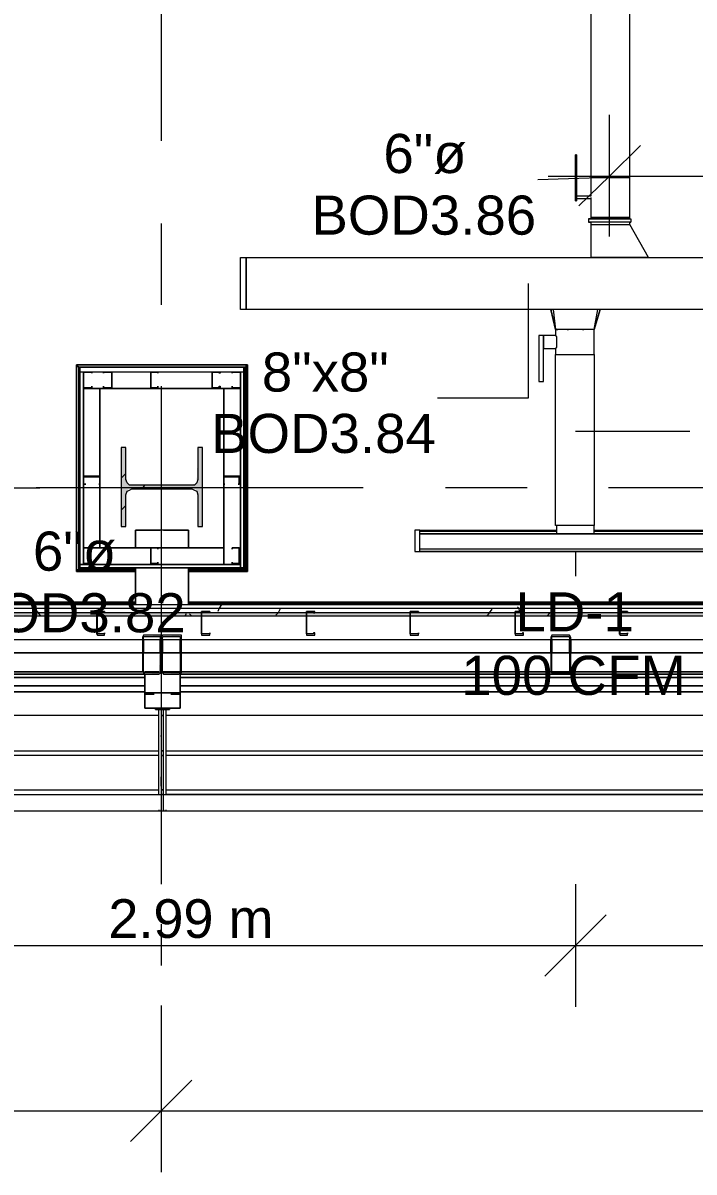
# Model space of a CAD drawing. Header units: metres. Extents: x -2 to 237, y -8 to 52.
# Drawn here: x 24.721 to 27.326, y 7.197 to 11.659 of the extents above; entities that cross this region are included whole.
import ezdxf

# ---------------------------------------------------------------- set-up
doc = ezdxf.new("R2010")
doc.units = ezdxf.units.M
doc.layers.add('HVAC - Ductos', color=5, linetype='Continuous', lineweight=0)
doc.layers.add('PDF4_Text', color=7, linetype='Continuous', lineweight=0)
doc.layers.add('PDF4_Geometry', color=7, linetype='Continuous', lineweight=0, true_color=0xaaaaaa)
doc.layers.add('PDF4_Solid Fills', color=7, linetype='Continuous', lineweight=0, true_color=0xffffff)
doc.styles.add('PDF Helvetica', font='')
doc.styles.get('PDF Helvetica').set_extended_font_data('Helvetica')

msp = doc.modelspace()

# ---------------------------------------------------------------- hatches: boundary and pattern name
at = {"layer": 'PDF4_Solid Fills', "lineweight": 0, "transparency": 33554559}
msp.add_hatch(color=256, dxfattribs=at).paths.add_polyline_path([(25.4182, 9.7028), (25.4182, 10.0098), (25.3999, 10.0098), (25.3953, 9.8769), (25.3862, 9.8678), (25.1341, 9.8632), (25.1341, 9.8678), (25.1295, 9.8724), (25.125, 9.8724), (25.125, 9.886), (25.1204, 9.886), (25.1204, 10.0098), (25.1021, 10.0098), (25.1021, 9.7028), (25.1204, 9.7028), (25.1204, 9.8311), (25.125, 9.8448), (25.1341, 9.8494), (25.3862, 9.8494), (25.3953, 9.8448), (25.3999, 9.8402), (25.3999, 9.7028)])
h = msp.add_hatch(color=256, dxfattribs=at)
h.paths.add_polyline_path([(4.7138, 9.3546), (4.7138, 9.3684), (4.613, 9.3684), (4.613, 9.3546)])
h.paths.add_polyline_path([(51.3915, 9.3684), (51.3915, 9.3546), (52.1978, 9.3546), (52.1978, 9.3684)])
h.paths.add_polyline_path([(52.2024, 9.3684), (52.2024, 9.3546), (54.2275, 9.3546), (54.2275, 9.3684)])
h.paths.add_polyline_path([(54.2321, 9.3684), (54.2321, 9.3546), (56.3763, 9.3546), (56.3763, 9.3684)])
h.paths.add_polyline_path([(49.3618, 9.3684), (49.3618, 9.3546), (51.3869, 9.3546), (51.3869, 9.3684)])
h.paths.add_polyline_path([(47.3321, 9.3684), (47.3321, 9.3546), (49.3572, 9.3546), (49.3572, 9.3684)])
h.paths.add_polyline_path([(46.5212, 9.3684), (46.5212, 9.3546), (47.3275, 9.3546), (47.3275, 9.3684)])
h.paths.add_polyline_path([(44.4915, 9.3684), (44.4915, 9.3546), (46.5166, 9.3546), (46.5166, 9.3684)])
h.paths.add_polyline_path([(42.4619, 9.3684), (42.4619, 9.3546), (44.4869, 9.3546), (44.4869, 9.3684)])
h.paths.add_polyline_path([(41.6509, 9.3684), (41.6509, 9.3546), (42.4573, 9.3546), (42.4573, 9.3684)])
h.paths.add_polyline_path([(39.6212, 9.3684), (39.6212, 9.3546), (41.6463, 9.3546), (41.6463, 9.3684)])
h.paths.add_polyline_path([(36.7806, 9.3684), (36.7806, 9.3546), (39.6167, 9.3546), (39.6167, 9.3684)])
h.paths.add_polyline_path([(34.751, 9.3684), (34.751, 9.3546), (36.776, 9.3546), (36.776, 9.3684)])
h.paths.add_polyline_path([(31.9104, 9.3684), (31.9104, 9.3546), (34.7464, 9.3546), (34.7464, 9.3684)])
h.paths.add_polyline_path([(29.8807, 9.3684), (29.8807, 9.3546), (31.9058, 9.3546), (31.9058, 9.3684)])
h.paths.add_polyline_path([(29.0697, 9.3684), (29.0697, 9.3546), (29.8761, 9.3546), (29.8761, 9.3684)])
h.paths.add_polyline_path([(27.0401, 9.3684), (27.0401, 9.3546), (29.0652, 9.3546), (29.0652, 9.3684)])
h.paths.add_polyline_path([(25.0105, 9.3684), (25.0105, 9.3546), (27.0355, 9.3546), (27.0355, 9.3684)])
h.paths.add_polyline_path([(24.1995, 9.3684), (24.1995, 9.3546), (25.0059, 9.3546), (25.0059, 9.3684)])
h.paths.add_polyline_path([(22.1698, 9.3684), (22.1698, 9.3546), (24.1949, 9.3546), (24.1949, 9.3684)])
h.paths.add_polyline_path([(20.1402, 9.3684), (20.1402, 9.3546), (22.1652, 9.3546), (22.1652, 9.3684)])
h.paths.add_polyline_path([(19.3292, 9.3684), (19.3292, 9.3546), (20.1356, 9.3546), (20.1356, 9.3684)])
h.paths.add_polyline_path([(17.2996, 9.3684), (17.2996, 9.3546), (19.3247, 9.3546), (19.3247, 9.3684)])
h.paths.add_polyline_path([(14.4589, 9.3684), (14.4589, 9.3546), (17.295, 9.3546), (17.295, 9.3684)])
h.paths.add_polyline_path([(12.4293, 9.3684), (12.4293, 9.3546), (14.4543, 9.3546), (14.4543, 9.3684)])
h.paths.add_polyline_path([(9.5887, 9.3684), (9.5887, 9.3546), (12.4247, 9.3546), (12.4247, 9.3684)])
h.paths.add_polyline_path([(7.559, 9.3684), (7.559, 9.3546), (9.5841, 9.3546), (9.5841, 9.3684)])
h.paths.add_polyline_path([(6.7481, 9.3684), (6.7481, 9.3546), (7.5544, 9.3546), (7.5544, 9.3684)])
h.paths.add_polyline_path([(4.7184, 9.3684), (4.7184, 9.3546), (6.7435, 9.3546), (6.7435, 9.3684)])
h = msp.add_hatch(color=256, dxfattribs=at)
h.paths.add_polyline_path([(25.2487, 9.1393), (25.2578, 9.1347), (25.2578, 9.2813), (25.1891, 9.2813), (25.2533, 9.2768)])
h.paths.add_polyline_path([(25.1937, 9.1347), (25.2479, 9.1302), (25.2487, 9.1302), (25.2487, 9.1347), (25.2349, 9.1393), (25.1891, 9.1393)])
h.paths.add_polyline_path([(25.1891, 9.2768), (25.1845, 9.2768), (25.1845, 9.1439)])
h = msp.add_hatch(color=256, dxfattribs=at)
h.paths.add_polyline_path([(25.3311, 9.2722), (25.3311, 9.1347), (25.3357, 9.2722)])
h.paths.add_polyline_path([(25.2624, 9.2722), (25.2579, 9.2722), (25.2579, 9.1393)])
h.paths.add_polyline_path([(25.3357, 9.2768), (25.3357, 9.2813), (25.3311, 9.2813)])
h.paths.add_polyline_path([(25.3265, 9.2768), (25.3265, 9.2813), (25.2624, 9.2813)])
h.paths.add_polyline_path([(25.267, 9.1347), (25.267, 9.1393), (25.2624, 9.1393)])
h.paths.add_polyline_path([(25.267, 9.1347), (25.3256, 9.1302), (25.3265, 9.1302), (25.3265, 9.1347)])
h = msp.add_hatch(color=256, dxfattribs=at)
h.paths.add_polyline_path([(26.7789, 9.2813), (26.8477, 9.2768), (26.8477, 9.2813)])
h.paths.add_polyline_path([(26.7743, 9.2722), (26.7698, 9.2722), (26.7698, 9.1393)])
h.paths.add_polyline_path([(26.7789, 9.1347), (26.8376, 9.1302), (26.8385, 9.1302), (26.8385, 9.1347)])
h.paths.add_polyline_path([(26.8431, 9.1393), (26.8385, 9.1393), (26.8431, 9.1347)])
h.paths.add_polyline_path([(26.8477, 9.2722), (26.8431, 9.2722), (26.8431, 9.1393), (26.8477, 9.2716)])

# ---------------------------------------------------------------- linework, layer by layer
at = {"layer": 'HVAC - Ductos', "lineweight": 0}
for points in [[(26.9256, 12.1449), (26.9256, 11.059), (26.9256, 10.9856), (26.8705, 10.9856)], [(27.0768, 10.8986), (27.0768, 10.9032), (27.0768, 11.059), (27.0722, 11.059), (27.063, 11.059), (27.0538, 11.059), (27.0355, 11.059), (27.0172, 11.059), (26.9988, 11.059), (26.9805, 11.059), (26.9622, 11.059), (26.9439, 11.059), (26.9348, 11.059), (26.9256, 11.059), (26.9348, 11.059), (26.9439, 11.059), (26.9622, 11.059), (26.9805, 11.059), (26.9988, 11.059), (27.0172, 11.059), (27.0355, 11.059), (27.0538, 11.059), (27.063, 11.059), (27.0722, 11.059), (27.0768, 11.059), (27.0768, 12.1449)], [(26.9988, 10.8299), (26.9988, 11.0636), (26.9988, 11.3018)], [(27.118, 11.1827), (26.9988, 11.0636), (26.8797, 10.949)], [(26.8705, 11.1461), (26.866, 11.1461)], [(26.866, 10.9811), (26.866, 10.9765), (26.866, 10.9719), (26.866, 10.9674), (26.866, 10.9719), (26.866, 10.9765), (26.866, 10.9811), (26.866, 11.1323)], [(26.8705, 11.1323), (26.8705, 10.9811), (26.8705, 10.9765), (26.8705, 10.9719), (26.8705, 10.9674), (26.8705, 10.9719), (26.8705, 10.9765)], [(26.9988, 11.059), (26.7194, 11.0499)], [(26.7606, 11.0636), (28.3047, 11.0636), (33.3765, 11.0636), (37.6786, 11.0636)], [(26.8705, 10.9811), (26.8705, 10.9765), (26.9256, 10.9765), (26.9256, 10.9032), (26.9348, 10.9032), (26.9439, 10.9032), (26.9622, 10.9032), (26.9805, 10.9032), (26.9988, 10.9032), (27.0172, 10.9032), (27.0355, 10.9032), (27.0538, 10.9032), (27.063, 10.9032), (27.0722, 10.9032), (27.0768, 10.9032), (27.0722, 10.9032), (27.0768, 10.9032), (27.0722, 10.9032), (27.063, 10.9032), (27.0538, 10.9032), (27.0355, 10.9032), (27.0172, 10.9032), (26.9988, 10.9032), (26.9805, 10.9032), (26.9622, 10.9032), (26.9439, 10.9032), (26.9348, 10.9032), (26.9256, 10.9032), (26.9256, 10.8986), (26.9348, 10.8986), (26.9439, 10.8986), (26.9622, 10.8986), (26.9805, 10.8986), (26.9988, 10.8986), (27.0172, 10.8986), (27.0355, 10.8986), (27.0538, 10.8986), (27.063, 10.8986), (27.0722, 10.8986), (27.0768, 10.8986), (27.0722, 10.8986), (27.0768, 10.8986), (27.0814, 10.8986), (27.0814, 10.8849), (27.0768, 10.8849), (27.0722, 10.8849), (27.0584, 10.8849), (27.0401, 10.8849), (27.0218, 10.8849), (26.9988, 10.8849), (26.9759, 10.8849), (26.9576, 10.8849), (26.9393, 10.8849), (26.9302, 10.8849), (26.921, 10.8849), (26.9164, 10.8849), (26.921, 10.8849), (26.9256, 10.8849), (26.9256, 10.8757), (26.9348, 10.8757), (26.9439, 10.8757), (26.9622, 10.8757), (26.9805, 10.8757), (26.9988, 10.8757), (27.0172, 10.8757), (27.0355, 10.8757), (27.0538, 10.8757), (27.063, 10.8757), (27.0722, 10.8757), (27.0768, 10.8757), (27.0768, 10.8849), (27.0722, 10.8849), (27.063, 10.8849), (27.0538, 10.8849)], [(26.9256, 10.9811), (26.9256, 10.9765)], [(26.866, 10.9674), (26.8705, 10.9674)], [(26.9164, 10.8986), (26.9164, 10.8849)], [(26.9256, 10.8986), (26.921, 10.8986), (26.9164, 10.8986), (26.921, 10.8986), (26.9302, 10.8986), (26.9393, 10.8986), (26.9576, 10.8986), (26.9759, 10.8986), (26.9988, 10.8986), (27.0218, 10.8986), (27.0401, 10.8986), (27.0584, 10.8986), (27.0722, 10.8986), (27.0768, 10.8986), (27.0814, 10.8986)], [(26.9256, 10.8757), (26.9256, 10.7474), (26.9302, 10.7474), (26.9439, 10.7474), (26.9714, 10.7474), (26.9988, 10.7474), (27.0768, 10.7474), (27.1042, 10.7474), (27.1272, 10.7474), (27.1454, 10.7474), (27.15, 10.7474), (27.0768, 10.8757)], [(26.9348, 10.8849), (26.9302, 10.8849)], [(26.9439, 10.8849), (26.9393, 10.8849)], [(27.0401, 10.8849), (27.0355, 10.8849), (27.0172, 10.8849), (26.9988, 10.8849), (26.9805, 10.8849), (26.9622, 10.8849), (26.9576, 10.8849)], [(26.9668, 10.8757), (26.9714, 10.8757)], [(27.0264, 10.8757), (27.031, 10.8757)], [(27.0768, 10.8849), (27.0814, 10.8849)], [(27.15, 10.7474), (27.1454, 10.7474), (27.1272, 10.7474), (27.1042, 10.7474), (27.0768, 10.7474), (26.9988, 10.7474), (26.9714, 10.7474), (26.9439, 10.7474), (26.9302, 10.7474), (26.9256, 10.7474)], [(26.6827, 10.6467), (26.6827, 10.2022), (26.3299, 10.2022)], [(26.8477, 10.5458), (26.8431, 10.5458), (26.8293, 10.5458), (26.8201, 10.5458), (26.8156, 10.5458), (26.811, 10.5458), (26.7927, 10.5458), (26.7789, 10.5458), (26.7881, 10.468)], [(26.9348, 10.5458), (26.921, 10.5458), (26.9118, 10.5458), (26.9072, 10.5458), (26.8981, 10.5458), (26.8843, 10.5458), (26.8797, 10.5458), (26.8751, 10.5458), (26.8523, 10.5458)], [(26.9393, 10.468), (26.953, 10.5458), (26.9485, 10.5458), (26.9393, 10.5458)], [(26.9622, 10.5458), (26.9393, 10.468), (26.9622, 10.5458)], [(26.7927, 10.468), (26.7973, 10.468), (26.7927, 10.468), (26.7881, 10.468), (26.7881, 10.445), (26.7423, 10.445), (26.724, 10.445), (26.724, 10.2663), (26.7423, 10.2663), (26.7423, 10.445), (26.7423, 10.4404), (26.7423, 10.4358), (26.7423, 10.4313), (26.7423, 10.4267), (26.7423, 10.4176), (26.7423, 10.413), (26.7423, 10.4084), (26.7423, 10.3992), (26.7423, 10.3946), (26.7881, 10.3946), (26.7881, 10.3718), (26.7927, 10.3718), (26.7973, 10.3718), (26.811, 10.3718), (26.8293, 10.3718), (26.8477, 10.3718), (26.866, 10.3718), (26.8843, 10.3718), (26.9026, 10.3718), (26.921, 10.3718), (26.9302, 10.3718), (26.9393, 10.3718), (26.9393, 9.7074), (26.9302, 9.7074), (26.9164, 9.7074), (26.9026, 9.7074), (26.8843, 9.7074), (26.866, 9.7074), (26.8477, 9.7074), (26.8293, 9.7074), (26.811, 9.7074), (26.8019, 9.7074), (26.7927, 9.7074), (26.7927, 9.6754), (26.8019, 9.6754), (26.811, 9.6754), (26.8293, 9.6754), (26.8477, 9.6754), (26.866, 9.6754), (26.8843, 9.6754), (26.9026, 9.6754), (26.9164, 9.6754), (26.9302, 9.6754), (26.9393, 9.6754), (26.9393, 9.7074), (26.9302, 9.7074), (26.921, 9.7074), (26.9026, 9.7074), (26.8843, 9.7074), (26.866, 9.7074), (26.8477, 9.7074), (26.8293, 9.7074), (26.811, 9.7074), (26.7973, 9.7074), (26.7927, 9.7074), (26.7881, 9.7074), (26.7881, 10.3718), (26.7927, 10.3718), (26.7973, 10.3718), (26.811, 10.3718), (26.8293, 10.3718), (26.8477, 10.3718), (26.866, 10.3718), (26.8843, 10.3718), (26.9026, 10.3718), (26.921, 10.3718), (26.9302, 10.3718), (26.9393, 10.3718), (26.9393, 10.468), (26.9348, 10.468), (26.9302, 10.468), (26.921, 10.468), (26.9026, 10.468), (26.8843, 10.468), (26.866, 10.468), (26.8477, 10.468), (26.8293, 10.468), (26.811, 10.468), (26.7973, 10.468)], [(26.7881, 10.445), (26.7927, 10.4404), (26.7927, 10.4313), (26.7927, 10.4221), (26.7927, 10.413), (26.7927, 10.4084), (26.7927, 10.3992), (26.7881, 10.3946)], [(26.866, 10.0739), (27.3104, 10.0739)], [(24.5523, 9.854), (24.314, 9.854), (24.5523, 9.854), (24.7859, 9.854)], [(26.2612, 9.657), (26.2612, 9.6662), (26.2612, 9.6845), (26.2612, 9.6891), (26.7927, 9.6891)], [(26.7927, 9.6845), (26.2612, 9.6845)], [(26.9393, 9.6891), (27.4708, 9.6891), (27.4708, 9.6845), (27.4708, 9.6662), (27.4708, 9.657)], [(27.4708, 9.6845), (26.9393, 9.6845)], [(26.2612, 9.6616), (26.2612, 9.6662), (26.2612, 9.6708)], [(27.4708, 9.6341), (27.4708, 9.6249), (27.4708, 9.6066), (26.2612, 9.6066), (27.4708, 9.6066)], [(26.2612, 9.6066), (26.2612, 9.6249), (26.2612, 9.6341)], [(26.2612, 9.6203), (26.2612, 9.6249), (26.2612, 9.6295)], [(26.866, 9.6066), (26.866, 9.5104)]]:
    msp.add_lwpolyline(points, dxfattribs=at)
for points in [[(26.866, 11.1323), (26.866, 11.1369), (26.866, 11.1415), (26.866, 11.1461), (26.866, 11.1415), (26.866, 11.1369)], [(26.8705, 11.1323), (26.8705, 11.1369), (26.8705, 11.1415), (26.8705, 11.1461), (26.8705, 11.1415), (26.8705, 11.1369)], [(25.5877, 10.7474), (25.5877, 10.5458), (25.5648, 10.5458), (25.5648, 10.7474)], [(25.5877, 10.7474), (27.9747, 10.7474), (27.9747, 10.5458), (25.5877, 10.5458)], [(26.7743, 10.5458), (26.7698, 10.5458), (26.7881, 10.468), (26.7698, 10.5458)], [(26.9622, 10.5458), (26.9576, 10.5458)], [(26.8339, 10.468), (26.8385, 10.468)], [(26.8935, 10.468), (26.8981, 10.468)], [(26.2429, 9.6066), (26.2612, 9.6066), (26.2612, 9.6891), (26.2429, 9.6891)], [(26.2612, 9.6754), (27.4708, 9.6754), (26.2612, 9.6754), (27.4708, 9.6754), (27.4708, 9.6157), (26.2612, 9.6157)]]:
    msp.add_lwpolyline(points, close=True, dxfattribs=at)
at = {"layer": 'HVAC - Ductos', "color": 252, "lineweight": 0, "true_color": 0x939598}
for points in [[(26.866, 8.3146), (26.866, 8.0763), (26.866, 7.8381)], [(26.9851, 8.1954), (26.866, 8.0763), (26.7469, 7.9572)], [(6.6289, 8.0763), (17.4508, 8.0763), (19.4621, 8.0763), (21.7666, 8.0763), (23.8742, 8.0763), (26.866, 8.0763), (29.0606, 8.0763), (31.5576, 8.0763), (33.6377, 8.0763), (35.704, 8.0763), (38.6683, 8.0763), (40.7575, 8.0763), (43.1582, 8.0763), (45.165, 8.0763), (47.9644, 8.0763), (49.9391, 8.0763), (52.3582, 8.0763), (54.7452, 8.0763), (56.0876, 8.0763)], [(25.2579, 7.6732), (25.2579, 7.4349), (25.2579, 7.1967)], [(25.377, 7.554), (25.2579, 7.4349), (25.1387, 7.3158)], [(6.6289, 7.4349), (16.0625, 7.4349), (25.2579, 7.4349), (37.4404, 7.4349), (46.6541, 7.4349), (56.0876, 7.4349)]]:
    msp.add_lwpolyline(points, dxfattribs=at)
at = {"layer": 'PDF4_Geometry', "lineweight": 0}
for points in [[(25.2579, 12.4701), (25.2579, 11.201)], [(25.2579, 10.8803), (25.2579, 10.5641)], [(24.9417, 10.3214), (24.9417, 9.5425), (24.9417, 10.3214)], [(25.5786, 10.3214), (24.9417, 10.3214), (25.5786, 10.3214)], [(25.5786, 9.5425), (25.5786, 10.3214), (25.5786, 9.5425)], [(25.5831, 9.5379), (25.5831, 10.3214)], [(25.5831, 9.5379), (25.5831, 10.3214)], [(25.2579, 10.248), (25.2579, 8.791)], [(31.3056, 9.9777), (31.3056, 9.4005), (25.3632, 9.4005), (31.3056, 9.4005), (25.3632, 9.4005), (31.3056, 9.4005), (25.3632, 9.4005), (31.3056, 9.4005), (25.3632, 9.4005), (31.3056, 9.4005)], [(25.1021, 9.8906), (25.1204, 9.909)], [(25.1845, 9.8494), (25.1937, 9.8632)], [(26.0413, 9.854), (24.7722, 9.854)], [(26.6781, 9.854), (26.362, 9.854)], [(28.2634, 9.854), (26.9943, 9.854)], [(25.1021, 9.767), (25.1204, 9.7853)], [(25.2808, 9.6891), (25.2762, 9.6891), (25.2716, 9.6891), (25.267, 9.6891), (25.2716, 9.6891), (25.2762, 9.6891), (25.2808, 9.6891), (25.3632, 9.6891), (25.1571, 9.6891), (25.2395, 9.6891), (25.2441, 9.6891), (25.2487, 9.6891), (25.2533, 9.6891), (25.2487, 9.6891), (25.2441, 9.6891), (25.2395, 9.6891)], [(25.3632, 9.6203), (25.3632, 9.6891), (25.3632, 9.6203)], [(24.9417, 9.5425), (25.5786, 9.5425), (24.9417, 9.5425)], [(4.613, 9.4005), (56.3763, 9.4005)], [(4.613, 9.3867), (56.3763, 9.3867)], [(16.1633, 9.4005), (25.1571, 9.4005)], [(16.1633, 9.4005), (25.1571, 9.4005)], [(25.1571, 9.4005), (16.1633, 9.4005)], [(16.1633, 9.4005), (25.1571, 9.4005)], [(25.1571, 9.4005), (16.1633, 9.4005)], [(16.1633, 9.4005), (25.1571, 9.4005)], [(16.1633, 9.4005), (25.1571, 9.4005)], [(25.1571, 9.4005), (16.1633, 9.4005)], [(25.0059, 9.3684), (24.6027, 9.3684), (24.1995, 9.3684)], [(27.0355, 9.3546), (26.6323, 9.3546), (26.2245, 9.3546), (25.8214, 9.3546), (25.4136, 9.3546), (25.0105, 9.3546), (24.6027, 9.3546), (24.1995, 9.3546)], [(27.0355, 9.3684), (26.6323, 9.3684), (26.2245, 9.3684), (25.8214, 9.3684), (25.4136, 9.3684), (25.0105, 9.3684)], [(29.0652, 9.3684), (28.662, 9.3684), (28.2542, 9.3684), (27.8511, 9.3684), (27.4433, 9.3684), (27.0401, 9.3684)], [(29.0652, 9.3546), (28.662, 9.3546), (28.2542, 9.3546), (27.8511, 9.3546), (27.4433, 9.3546), (27.0401, 9.3546)], [(56.3763, 9.263), (4.613, 9.263)], [(25.1845, 9.263), (25.1845, 9.2126)], [(25.1891, 9.263), (25.1891, 9.2126)], [(25.2533, 9.2126), (25.2533, 9.263)], [(25.2624, 9.263), (25.2624, 9.2126)], [(25.3311, 9.2126), (25.3311, 9.263)], [(25.3357, 9.2126), (25.3357, 9.263)], [(26.7698, 9.2126), (26.7698, 9.263)], [(26.7743, 9.263), (26.7743, 9.2126)], [(26.8431, 9.2126), (26.8431, 9.263)], [(26.8477, 9.263), (26.8477, 9.2126)], [(25.2533, 9.1347), (25.2624, 9.1347), (25.2533, 9.1347)], [(25.2533, 9.1347), (25.2624, 9.1347), (25.2533, 9.1347)], [(26.7469, 9.0614), (26.8201, 9.0614)], [(22.1836, 8.9927), (22.1698, 8.9927), (22.2202, 8.9927), (22.2248, 8.9927), (22.2248, 8.9973), (22.2248, 8.9927), (22.2202, 8.9927), (22.1698, 8.9927), (22.1836, 8.9927), (22.1928, 8.9927), (22.1973, 8.9927), (22.211, 8.9927), (22.211, 8.6628), (25.2487, 8.6628), (25.2487, 8.9927)], [(22.1973, 8.6628), (22.1928, 8.6628), (22.1928, 8.6445), (22.1928, 8.6307), (22.1928, 8.6169), (22.1928, 8.6078), (22.1928, 8.6032), (22.1928, 8.5986), (25.267, 8.5986), (25.267, 8.6032), (25.267, 8.6078), (25.267, 8.6169), (25.267, 8.6307), (25.267, 8.6445), (25.267, 8.6628), (25.267, 8.9927), (25.2579, 8.9927), (25.2579, 8.6628)], [(25.2487, 8.9697), (22.211, 8.9697)], [(25.2579, 8.9927), (25.2487, 8.9927), (25.2349, 8.9927), (25.2899, 8.9927), (25.2349, 8.9927), (25.2487, 8.9927), (25.2579, 8.9927), (25.267, 8.9927)], [(25.2441, 8.9927), (25.2349, 8.9927), (25.2441, 8.9927)], [(25.2441, 8.9927), (25.2349, 8.9927), (25.2441, 8.9927)], [(25.267, 8.6628), (25.2579, 8.6628), (25.2579, 8.6445), (25.2579, 8.6307), (25.2579, 8.6169), (25.2579, 8.6078), (25.2579, 8.6032), (25.2579, 8.5986), (28.3138, 8.5986), (28.3138, 8.6032), (28.3138, 8.6078), (28.3138, 8.6169), (28.3138, 8.6307), (28.3138, 8.6445), (28.3138, 8.6628), (28.3138, 8.9927), (28.3093, 8.9927), (28.2955, 8.9927), (28.3093, 8.9927), (28.3138, 8.9927), (28.3229, 8.9927)], [(28.3001, 8.6628), (25.2762, 8.6628), (25.2762, 8.9927), (25.2854, 8.9927), (25.2808, 8.9927), (25.2854, 8.9927), (25.2762, 8.9927), (25.2624, 8.9927), (25.2762, 8.9927)], [(28.3001, 8.9697), (25.2762, 8.9697)], [(25.2579, 8.8873), (25.2579, 8.8918)], [(22.211, 8.8323), (25.2487, 8.8323)], [(25.2487, 8.814), (22.211, 8.814)], [(25.2579, 8.791), (25.2579, 8.3146)], [(25.2762, 8.8323), (28.3001, 8.8323)], [(28.3001, 8.814), (25.2762, 8.814)], [(25.2579, 8.6948), (25.2579, 8.7315)], [(12.9974, 8.6628), (16.0671, 8.6628), (16.0625, 8.6628), (19.1322, 8.6628), (19.1276, 8.6628), (22.1973, 8.6628), (22.1928, 8.6628), (25.267, 8.6628), (25.2579, 8.6628), (28.3138, 8.6628), (28.3093, 8.6628), (31.3606, 8.6628), (31.356, 8.6628), (34.4119, 8.6628), (34.4073, 8.6628), (37.4587, 8.6628)], [(22.211, 8.6812), (25.2487, 8.6812)], [(25.2762, 8.6812), (28.3001, 8.6812)], [(25.2487, 8.6032), (25.2487, 8.5986), (25.2579, 8.5986), (25.2579, 8.6032)], [(25.267, 8.6032), (25.267, 8.5986), (25.2762, 8.5986), (25.2762, 8.6032)]]:
    msp.add_lwpolyline(points, dxfattribs=at)
for points in [[(24.9417, 10.3214), (24.9417, 9.5425), (24.9417, 9.6203), (24.9417, 10.2389), (24.9417, 10.3214), (25.5786, 10.3214), (25.5786, 9.5425), (25.3632, 9.5425), (25.5786, 9.5425), (25.5006, 9.5425), (24.9417, 9.5425), (24.9417, 10.3214), (24.9371, 10.3214), (24.9326, 10.3259), (24.9326, 10.3305), (24.928, 10.3305), (25.5923, 10.3305), (25.5877, 10.3305), (25.5877, 10.3259), (25.5831, 10.3214), (25.5786, 10.3214), (24.9417, 10.3214), (24.9371, 10.3214), (24.9326, 10.3259), (24.9371, 10.3214), (24.9417, 10.3214), (25.5786, 10.3214), (24.9417, 10.3214), (24.9417, 9.5425), (25.1571, 9.5425), (24.9417, 9.5425), (24.9417, 10.3214), (24.9371, 10.3214), (24.9326, 10.3259), (24.9326, 10.3305), (24.928, 10.3305), (24.928, 9.5287), (24.928, 10.3305), (24.928, 9.5333), (25.1571, 9.5333), (24.928, 9.5333), (24.9326, 9.5333), (24.9371, 9.5379), (24.9371, 10.3214), (25.5831, 10.3214), (24.9371, 10.3214), (24.9371, 9.5379), (24.9371, 10.3214), (24.9371, 9.5379), (25.1571, 9.5379), (24.9371, 9.5379), (24.9326, 9.5333), (24.928, 9.5333), (24.928, 10.3305), (24.9326, 10.3305), (24.928, 10.3305), (25.5923, 10.3305), (25.5877, 10.3305), (25.5877, 10.3259), (25.5831, 10.3214), (25.5786, 10.3214)], [(24.9326, 10.3305), (25.5877, 10.3305), (25.5877, 9.5333), (25.3632, 9.5333), (25.5877, 9.5333), (25.5877, 10.3305)], [(24.9371, 10.3214), (25.5831, 10.3214)], [(25.5786, 10.303), (24.9417, 10.303), (24.9417, 10.3214), (25.5786, 10.3214)], [(25.5786, 10.3214), (25.5831, 10.3214), (25.5877, 10.3259), (25.5831, 10.3214), (25.5786, 10.3214), (25.5786, 9.5425), (25.5831, 9.5379), (25.5877, 9.5333), (25.5877, 9.5287), (25.5923, 9.5287), (25.5923, 10.3305), (25.5923, 9.5287), (25.5877, 9.5287), (25.5877, 9.5333), (25.5831, 9.5379), (25.5786, 9.5425)], [(25.5786, 9.5425), (25.5786, 10.2389), (25.5786, 10.3214)], [(25.5831, 10.3214), (25.5831, 9.5379)], [(24.9554, 10.303), (24.9417, 10.303), (24.9417, 9.5562), (24.9554, 9.5562)], [(24.96, 10.2389), (24.9554, 10.2389), (24.9554, 10.2434), (24.9554, 10.303), (24.96, 10.303), (24.9875, 10.303), (24.9875, 10.2984), (24.9875, 10.303), (24.96, 10.303), (24.9554, 10.303), (24.9554, 10.2434), (24.96, 10.2434), (24.9875, 10.2434), (24.9875, 10.248), (24.9875, 10.2389)], [(25.5648, 10.2389), (25.5006, 10.2389), (25.5006, 9.6203), (25.5006, 10.2389), (25.5648, 10.2389), (25.5648, 10.303), (24.9554, 10.303), (24.9554, 10.2389), (25.0196, 10.2389), (25.5006, 10.2389), (25.0196, 10.2389), (25.0196, 9.6203), (24.9554, 9.6203), (25.0196, 9.6203), (25.0196, 10.2389), (24.9554, 10.2389), (24.9554, 9.6203), (24.9554, 9.5562), (25.5006, 9.5562), (25.5648, 9.5562)], [(25.0333, 10.248), (25.0333, 10.2434), (25.0608, 10.2434), (25.0654, 10.2434), (25.0654, 10.303), (25.0608, 10.303), (25.0333, 10.303), (25.0333, 10.2984), (25.0333, 10.303), (25.0608, 10.303), (25.0654, 10.303), (25.0654, 10.2434), (25.0654, 10.2389), (25.0608, 10.2389), (25.0333, 10.2389)], [(25.2166, 10.2389), (25.2166, 10.2434), (25.2166, 10.303), (25.2441, 10.303), (25.2441, 10.2984), (25.2441, 10.303), (25.2166, 10.303), (25.2166, 10.2434), (25.2441, 10.2434), (25.2441, 10.248), (25.2441, 10.2389)], [(25.4548, 10.2389), (25.4548, 10.2434), (25.4548, 10.303), (25.4869, 10.303), (25.4869, 10.2984), (25.4824, 10.2984), (25.4824, 10.303), (25.4548, 10.303), (25.4548, 10.2434), (25.4824, 10.2434), (25.4824, 10.248), (25.4869, 10.248), (25.4869, 10.2389)], [(25.5328, 10.248), (25.5328, 10.2434), (25.5603, 10.2434), (25.5648, 10.2434), (25.5648, 10.303), (25.5603, 10.303), (25.5328, 10.303), (25.5328, 10.2984), (25.5328, 10.303), (25.5603, 10.303), (25.5648, 10.303), (25.5648, 10.2434), (25.5648, 10.2389), (25.5603, 10.2389), (25.5328, 10.2389)], [(25.5648, 9.5425), (25.5786, 9.5425), (25.5786, 10.303), (25.5648, 10.303)], [(25.4182, 9.7028), (25.4182, 10.0098), (25.3999, 10.0098), (25.3999, 9.886), (25.3953, 9.8724), (25.3862, 9.8632), (25.377, 9.8632), (25.1433, 9.8632), (25.1341, 9.8632), (25.125, 9.8724), (25.1204, 9.886), (25.1204, 10.0098), (25.1021, 10.0098), (25.1021, 9.7028), (25.1204, 9.7028), (25.1204, 9.8265), (25.125, 9.8402), (25.1341, 9.8448), (25.1433, 9.8494), (25.377, 9.8494), (25.3862, 9.8448), (25.3953, 9.8402), (25.3999, 9.8265), (25.3999, 9.7028)], [(24.9554, 9.8952), (24.9554, 9.8998), (24.96, 9.8998), (25.0196, 9.8998), (25.0196, 9.8952), (25.0196, 9.8678), (25.015, 9.8678), (25.0196, 9.8678), (25.0196, 9.8952), (24.96, 9.8952), (24.9554, 9.8952), (24.9554, 9.8678)], [(24.9646, 9.8678), (24.9554, 9.8678)], [(25.5006, 9.8952), (25.5006, 9.8998), (25.5603, 9.8998), (25.5648, 9.8952), (25.5648, 9.8678), (25.5557, 9.8678), (25.5603, 9.8678), (25.5603, 9.8952), (25.5006, 9.8952), (25.5006, 9.8678)], [(25.5052, 9.8678), (25.5006, 9.8678)], [(25.1571, 9.6203), (25.1571, 9.6891)], [(24.96, 9.5562), (24.9554, 9.5562), (24.9554, 9.5608), (24.9554, 9.6203), (24.96, 9.6203), (24.9875, 9.6203), (24.9875, 9.6157), (24.9875, 9.6203), (24.96, 9.6203), (24.9554, 9.6203), (24.9554, 9.5608), (24.96, 9.5608), (24.9875, 9.5608), (24.9875, 9.5653), (24.9875, 9.5562)], [(25.5006, 9.5562), (25.5006, 9.6203), (25.0196, 9.6203), (25.5006, 9.6203)], [(25.2166, 9.5562), (25.2166, 9.5608), (25.2166, 9.6203), (25.2441, 9.6203), (25.2441, 9.6157), (25.2441, 9.6203), (25.2166, 9.6203), (25.2166, 9.5608), (25.2441, 9.5608), (25.2441, 9.5653), (25.2441, 9.5562)], [(25.5328, 9.5653), (25.5328, 9.5608), (25.5603, 9.5608), (25.5603, 9.6203), (25.5328, 9.6203), (25.5328, 9.6157), (25.5328, 9.6203), (25.5603, 9.6203), (25.5648, 9.6203), (25.5648, 9.5608), (25.5603, 9.5562), (25.5328, 9.5562)], [(24.9417, 9.5562), (24.9417, 9.5425), (25.5648, 9.5425), (25.5648, 9.5562)], [(25.1571, 9.5425), (24.9417, 9.5425), (24.9371, 9.5425), (24.9371, 9.5379), (24.9326, 9.5333), (24.928, 9.5333), (24.928, 9.5287), (25.1571, 9.5287), (24.928, 9.5287), (24.928, 9.5333), (24.9326, 9.5333), (24.9371, 9.5379), (24.9371, 9.5425), (24.9417, 9.5425)], [(24.9371, 9.5425), (24.9417, 9.5425)], [(25.1571, 9.5379), (24.9371, 9.5379)], [(25.1571, 9.4005), (25.1571, 9.5425)], [(25.3632, 9.4005), (25.3632, 9.5425)], [(25.5786, 9.5425), (25.3632, 9.5425), (25.5786, 9.5425), (25.5786, 9.5379)], [(25.5831, 9.5379), (25.3632, 9.5379), (25.5831, 9.5379), (25.3632, 9.5379), (25.5831, 9.5379), (25.5877, 9.5333)], [(25.5877, 9.5287), (25.3632, 9.5287)], [(16.1633, 9.4096), (25.1571, 9.4096)], [(16.1633, 9.4096), (25.1571, 9.4096)], [(16.1633, 9.405), (25.1571, 9.405)], [(25.0379, 9.3729), (25.0105, 9.3729), (25.0059, 9.3729), (25.0059, 9.2859), (25.0105, 9.2813), (25.0379, 9.2813), (25.0379, 9.2904), (25.0379, 9.2859), (25.0105, 9.2859), (25.0105, 9.3729), (25.0379, 9.3729), (25.0379, 9.3684)], [(25.3632, 9.4096), (31.3056, 9.4096)], [(25.3632, 9.4096), (31.3056, 9.4096)], [(25.3632, 9.405), (31.3056, 9.405)], [(25.4457, 9.3729), (25.4136, 9.3729), (25.4136, 9.2859), (25.4136, 9.2813), (25.4457, 9.2813), (25.4457, 9.2904), (25.4457, 9.2859), (25.4136, 9.2859), (25.4136, 9.3729), (25.4457, 9.3729), (25.4457, 9.3684)], [(25.8535, 9.3729), (25.8214, 9.3729), (25.8214, 9.2859), (25.8214, 9.2813), (25.8535, 9.2813), (25.8535, 9.2904), (25.8489, 9.2904), (25.8489, 9.2859), (25.8214, 9.2859), (25.8214, 9.3729), (25.8489, 9.3729), (25.8489, 9.3684), (25.8535, 9.3684)], [(26.2567, 9.3729), (26.2291, 9.3729), (26.2245, 9.3729), (26.2245, 9.2859), (26.2245, 9.2813), (26.2291, 9.2813), (26.2567, 9.2813), (26.2567, 9.2904), (26.2567, 9.2859), (26.2291, 9.2859), (26.2245, 9.2859), (26.2245, 9.3729), (26.2291, 9.3729), (26.2567, 9.3729), (26.2567, 9.3684)], [(26.6644, 9.3729), (26.6323, 9.3729), (26.6323, 9.2859), (26.6323, 9.2813), (26.6644, 9.2813), (26.6644, 9.2904), (26.6599, 9.2904), (26.6599, 9.2859), (26.6323, 9.2859), (26.6323, 9.3729), (26.6599, 9.3729), (26.6599, 9.3684), (26.6644, 9.3684)], [(27.0676, 9.3729), (27.0401, 9.3729), (27.0355, 9.3729), (27.0355, 9.2859), (27.0401, 9.2813), (27.0676, 9.2813), (27.0676, 9.2904), (27.0676, 9.2859), (27.0401, 9.2859), (27.0401, 9.3729), (27.0676, 9.3729), (27.0676, 9.3684)], [(25.2487, 9.2813), (25.1937, 9.2813), (25.1891, 9.2813), (25.1845, 9.2722), (25.1845, 9.1439), (25.1891, 9.1347), (25.1937, 9.1301), (25.2487, 9.1301), (25.2579, 9.1347), (25.2579, 9.1439), (25.2579, 9.2722), (25.2579, 9.2813)], [(25.267, 9.1301), (25.3265, 9.1301), (25.3357, 9.1347), (25.3357, 9.1393), (25.3357, 9.2722), (25.3357, 9.2813), (25.3265, 9.2813), (25.267, 9.2813), (25.2624, 9.2813), (25.2579, 9.2722), (25.2579, 9.1393), (25.2624, 9.1347)], [(26.8477, 9.2722), (26.8431, 9.2813), (26.8385, 9.2813), (26.7789, 9.2813), (26.7743, 9.2813), (26.7698, 9.2722), (26.7698, 9.1393), (26.7743, 9.1347), (26.7789, 9.1301), (26.8385, 9.1301), (26.8431, 9.1347), (26.8477, 9.1393)], [(25.1891, 9.2722), (25.1891, 9.2768), (25.1937, 9.2768), (25.2487, 9.2768), (25.2533, 9.2768), (25.2533, 9.2722), (25.2533, 9.1439), (25.2533, 9.1393), (25.2487, 9.1347), (25.1937, 9.1347), (25.1891, 9.1393), (25.1891, 9.1439)], [(25.3311, 9.1393), (25.3311, 9.1347), (25.3265, 9.1347), (25.267, 9.1347), (25.2624, 9.1393), (25.2624, 9.2722), (25.267, 9.2768), (25.3265, 9.2768), (25.3311, 9.2768), (25.3311, 9.2722)], [(26.7789, 9.2768), (26.8385, 9.2768), (26.8431, 9.2722), (26.8431, 9.1393), (26.8385, 9.1347), (26.7789, 9.1347), (26.7743, 9.1347), (26.7743, 9.1393), (26.7743, 9.2722), (26.7743, 9.2768)], [(23.7642, 9.2126), (25.1845, 9.2126)], [(25.1891, 9.2126), (25.2533, 9.2126)], [(25.3311, 9.2126), (25.2624, 9.2126)], [(26.7698, 9.2126), (25.3357, 9.2126)], [(26.7835, 9.2126), (26.8431, 9.2126), (26.7835, 9.2126), (26.7743, 9.2126)], [(26.8477, 9.2126), (28.2817, 9.2126)], [(25.1937, 9.1301), (23.7276, 9.1301)], [(25.1937, 9.1164), (23.7276, 9.1164)], [(25.1845, 9.1393), (23.7642, 9.1393)], [(25.2487, 9.1393), (25.1937, 9.1393)], [(25.2349, 8.9973), (25.1937, 8.9973), (25.1937, 9.0477), (25.1937, 9.0522), (25.1937, 9.0568), (25.1937, 9.0614), (25.1937, 9.1301), (25.1937, 9.0614), (25.1937, 9.0568), (25.1937, 9.0522), (25.1937, 9.0477), (25.1937, 8.9973), (25.2349, 8.9973), (25.2303, 8.9973), (25.2349, 8.9973), (25.2349, 8.9927)], [(25.3311, 8.9973), (25.2899, 8.9973), (25.2899, 8.9927), (25.2899, 8.9973), (25.2899, 8.9927), (25.2899, 8.9973), (25.2945, 8.9973), (25.2899, 8.9973), (25.2349, 8.9973), (25.2303, 8.9973), (25.2349, 8.9973), (25.2899, 8.9973), (25.2945, 8.9973), (25.2899, 8.9973), (25.3311, 8.9973), (25.3311, 9.0477), (25.3311, 9.0522), (25.3311, 9.0568), (25.3311, 9.0614), (25.3311, 9.1301), (25.3311, 9.0614), (25.3311, 9.0568), (25.3311, 9.0522), (25.3311, 9.0477)], [(25.2533, 9.1347), (25.2624, 9.1347)], [(25.3311, 9.1393), (25.2624, 9.1393)], [(26.7835, 9.1301), (25.3311, 9.1301)], [(26.7835, 9.1164), (25.3311, 9.1164)], [(26.7698, 9.1393), (25.3357, 9.1393)], [(26.7835, 9.1393), (26.7743, 9.1393)], [(28.2817, 9.1393), (26.8431, 9.1393), (26.7835, 9.1393), (26.8431, 9.1393)], [(28.245, 9.1301), (26.7835, 9.1301)], [(28.245, 9.1164), (26.7835, 9.1164)], [(25.1937, 9.0843), (23.7276, 9.0843)], [(25.1937, 9.0614), (23.7276, 9.0614)], [(26.7835, 9.0843), (25.3311, 9.0843)], [(25.3311, 9.0614), (26.7835, 9.0614), (28.245, 9.0614), (26.7835, 9.0614)], [(28.245, 9.0843), (26.7835, 9.0843)], [(25.1937, 9.0568), (25.3311, 9.0568)], [(25.2303, 9.0522), (25.1937, 9.0522)], [(25.3311, 9.0522), (25.2945, 9.0522)], [(25.2349, 8.9927), (25.2349, 8.9973)], [(25.2579, 8.9697), (25.267, 8.9697)], [(25.2854, 8.9927), (25.2808, 8.9927)], [(25.267, 8.8323), (25.2579, 8.8323)], [(25.2579, 8.814), (25.267, 8.814)], [(25.267, 8.6812), (25.2579, 8.6812)]]:
    msp.add_lwpolyline(points, close=True, dxfattribs=at)
at = {"layer": 'PDF4_Geometry', "color": 254, "lineweight": 0, "true_color": 0xeaeaea}
for points in [[(24.7905, 9.3546), (24.7813, 9.3684), (24.7767, 9.3729)], [(25.4915, 9.4005), (25.4824, 9.3867), (25.4778, 9.3729)], [(25.7206, 9.3867), (25.7115, 9.3684), (25.7023, 9.3592)], [(26.5407, 9.3821), (26.5316, 9.3684), (26.5224, 9.3546)], [(26.6599, 9.3638), (26.6553, 9.3684), (26.6507, 9.3729), (26.6461, 9.3867), (26.6415, 9.3913)], [(25.3541, 9.3638), (25.3495, 9.3546)], [(25.377, 9.3546), (25.3678, 9.3638)], [(26.7652, 9.3684), (26.7561, 9.3546)]]:
    msp.add_lwpolyline(points, dxfattribs=at)
at = {"layer": 'PDF4_Geometry', "color": 254, "lineweight": 0, "true_color": 0xd2d2d2}
for points in [[(25.0059, 9.295), (25.0105, 9.295)], [(27.0355, 9.3134), (27.0401, 9.3134)]]:
    msp.add_lwpolyline(points, dxfattribs=at)
at = {"layer": 'PDF4_Geometry', "color": 252, "lineweight": 0, "true_color": 0x939598}
for points in [[(25.2579, 8.1588), (25.2579, 7.9985)], [(25.2579, 7.8427), (25.2579, 7.2058)]]:
    msp.add_lwpolyline(points, dxfattribs=at)

# ---------------------------------------------------------------- texts
at = {"layer": 'PDF4_Text', "lineweight": 0, "char_height": 0.1519, "attachment_point": 4, "style": 'PDF Helvetica'}
for s, insert in [('6"ø', (26.1202, 11.1496)), ('BOD3.86', (25.8407, 10.9113)), ('8"x8"', (25.6483, 10.302)), ('BOD3.84', (25.4513, 10.0637)), ('6"ø', (24.7594, 9.6055)), ('BOD3.82', (24.4799, 9.3673)), ('LD-1', (26.6333, 9.3719)), ('100 CFM', (26.4226, 9.1244))]:
    msp.add_mtext(s, dxfattribs=dict(at, insert=insert))
at = {"layer": 'PDF4_Text', "color": 252, "lineweight": 0, "true_color": 0x939598, "insert": (25.0526, 8.1799), "char_height": 0.15002, "attachment_point": 4, "style": 'PDF Helvetica'}
msp.add_mtext('2.99 m', dxfattribs=at)

doc.saveas('drawing.dxf')
